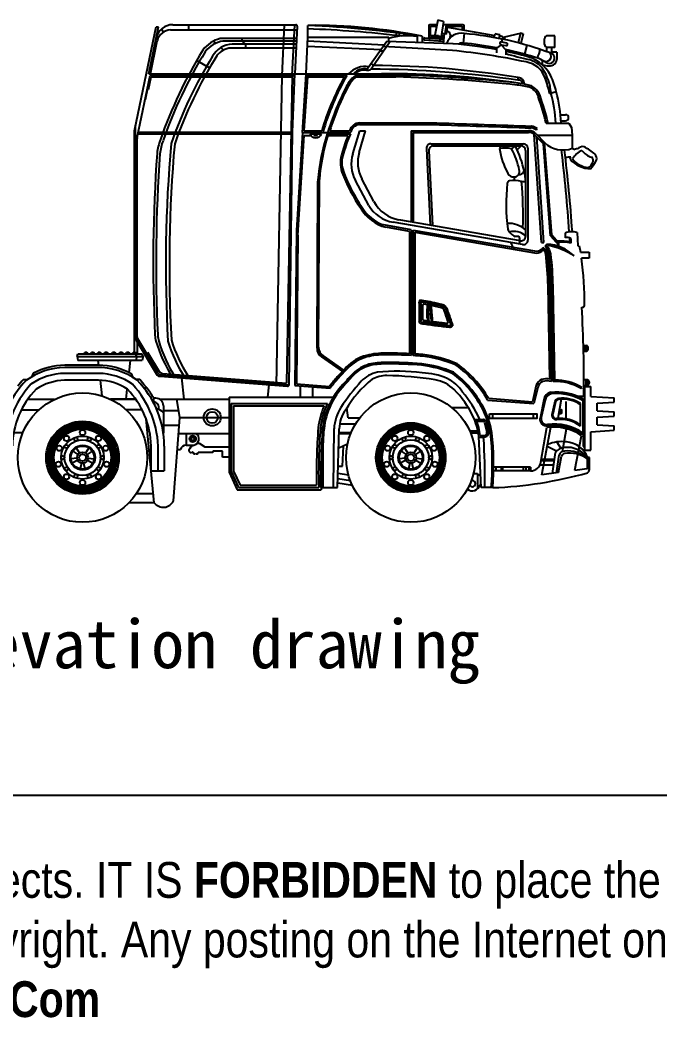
# Model space of a CAD drawing. Header units: millimetres. Extents: x 168688 to 2678837, y 85399 to 2034583.
# Drawn here: x 1223398 to 1951117, y 85399 to 1232060 of the extents above; entities that cross this region are included whole.
import ezdxf

# ---------------------------------------------------------------- set-up
doc = ezdxf.new("R2010")
doc.units = ezdxf.units.MM
doc.layers.add('01 - DWGFREE.com', color=1, linetype='Continuous')
doc.layers.add('01 - DWGFREE.com @ 1', color=1, linetype='Continuous')
doc.styles.add('Ajith', font='swissc.ttf', dxfattribs={"height": 9})
doc.styles.add('ARIAL', font='arial.ttf')

msp = doc.modelspace()

# ---------------------------------------------------------------- linework, layer by layer
for p, q in [((1698598, 1232060), (1695149, 1215012)), ((1705104, 1230645), (1698598, 1232060)), ((1705104, 1230645), (1702400, 1213563)), ((1709945, 1226422), (1704571, 1227275)), ((1353715, 1107901), (1378210, 1224273)), ((1369771, 1171156), (1380951, 1224273)), ((1378210, 1224273), (1380951, 1224273)), ((1384173, 1221945), (1386164, 1218381)), ((1394581, 1220866), (1538412, 1220866)), ((1396910, 1226846), (1537143, 1226846)), ((1414978, 1226846), (1414978, 1220866)), ((1521473, 1169239), (1524173, 1226846)), ((1532829, 1169258), (1536036, 1226846)), ((1538641, 1225268), (1535828, 1171156)), ((1550639, 1212915), (1550639, 1226156)), ((1651366, 1214638), (1651366, 1217719)), ((1654876, 1214242), (1654876, 1217296)), ((1708322, 1216190), (1702951, 1217042)), ((1705933, 1216569), (1704737, 1205564)), ((1706751, 1216439), (1708374, 1226672)), ((1708322, 1216190), (1709945, 1226422)), ((1709590, 1224182), (1763350, 1214469)), ((1712481, 1215629), (1712023, 1211416)), ((1728444, 1216879), (1727300, 1206050)), ((1762779, 1212084), (1763796, 1216326)), ((1774858, 1212968), (1792505, 1217423)), ((1792505, 1217423), (1789855, 1206369)), ((1795584, 1216663), (1792934, 1205609)), ((1371541, 1171156), (1379413, 1208558)), ((1445416, 1205589), (1443990, 1208527)), ((1537900, 1211021), (1450970, 1211021)), ((1537760, 1208320), (1454137, 1208320)), ((1537583, 1204922), (1464407, 1204922)), ((1476143, 1208320), (1476143, 1211021)), ((1476143, 1208320), (1479906, 1204922)), ((1479906, 1204922), (1479906, 1200043)), ((1548699, 1171156), (1550639, 1212915)), ((1550440, 1208626), (1637638, 1203838)), ((1642757, 1212292), (1550610, 1212292)), ((1640363, 1207736), (1617575, 1175132)), ((1644361, 1207601), (1622580, 1176439)), ((1715531, 1205199), (1640363, 1207736)), ((1642757, 1207655), (1642757, 1212292)), ((1675038, 1213272), (1675038, 1206566)), ((1680697, 1213651), (1680697, 1206375)), ((1682747, 1209778), (1682848, 1211042)), ((1682747, 1209778), (1705003, 1208010)), ((1683924, 1211959), (1705248, 1210265)), ((1689028, 1211554), (1688849, 1209293)), ((1695149, 1215012), (1702400, 1213563)), ((1700919, 1210609), (1700740, 1208349)), ((1770443, 1204161), (1765332, 1200330)), ((1768491, 1211149), (1769479, 1215267)), ((1768545, 1211373), (1768491, 1211149)), ((1775808, 1198133), (1770443, 1204161)), ((1770563, 1204034), (1776094, 1203047)), ((1771138, 1207257), (1776669, 1206270)), ((1772266, 1213494), (1771555, 1210527)), ((1771663, 1207164), (1771904, 1210455)), ((1774858, 1212968), (1774142, 1209981)), ((1819930, 1204464), (1819930, 1210808)), ((1831694, 1214308), (1823430, 1214308)), ((1831694, 1200964), (1831694, 1214308)), ((1374529, 1193764), (1376224, 1193407)), ((1451574, 1200790), (1454543, 1197891)), ((1537330, 1200043), (1460803, 1200043)), ((1550147, 1202329), (1633946, 1198555)), ((1632898, 1197055), (1636990, 1197055)), ((1715075, 1197532), (1636500, 1202210)), ((1765332, 1200330), (1765332, 1194800)), ((1775808, 1198133), (1775808, 1192662)), ((1799848, 1203505), (1797106, 1193272)), ((1822426, 1196178), (1822426, 1201112)), ((1831694, 1200964), (1823430, 1200964)), ((1828277, 1195498), (1828277, 1200964)), ((1833984, 1195498), (1828277, 1195498)), ((1833984, 1195498), (1833984, 1187191)), ((1424226, 1186106), (1438830, 1177616)), ((1622658, 1182405), (1625407, 1180483)), ((1817563, 1181083), (1817563, 1186411)), ((1817563, 1181083), (1823044, 1180198)), ((1369771, 1171156), (1548699, 1171156)), ((1533399, 1104552), (1535828, 1171156)), ((1544529, 1104300), (1548699, 1171156)), ((1548699, 1171156), (1643983, 1171156)), ((1356528, 1098555), (1371405, 1169239)), ((1369503, 1153259), (1372489, 1167448)), ((1371405, 1169239), (1535758, 1169239)), ((1372489, 1167448), (1532794, 1167448)), ((1515018, 816500), (1521473, 1169239)), ((1532828, 1169220), (1526262, 819056)), ((1546662, 1106292), (1550477, 1167448)), ((1548631, 1169239), (1595068, 1169239)), ((1550477, 1167448), (1592146, 1167448)), ((1550477, 1167448), (1592146, 1167448)), ((1604836, 1169239), (1665604, 1169239)), ((1605491, 1167448), (1650669, 1167448)), ((1368268, 1154334), (1365514, 1141250)), ((1825754, 1148738), (1833154, 1150881)), ((1838133, 1124479), (1843896, 1124479)), ((1354675, 870315), (1354675, 1112460)), ((1609555, 1115225), (1697537, 1115225)), ((1609604, 1113339), (1693354, 1113339)), ((1821754, 1114771), (1847741, 1114771)), ((1838742, 1117506), (1843896, 1117506)), ((1847741, 1114771), (1850474, 1109776)), ((1353608, 853757), (1353608, 1106871)), ((1357420, 1102796), (1531582, 1102796)), ((1357777, 1104492), (1531614, 1104492)), ((1529329, 816983), (1533399, 1104552)), ((1544529, 1104300), (1537633, 992814)), ((1544529, 1104300), (1599625, 1104300)), ((1546662, 1106292), (1566490, 1106292)), ((1552949, 1102600), (1566319, 1102600)), ((1557483, 1101144), (1561785, 1101144)), ((1572656, 1102699), (1599174, 1102699)), ((1575662, 1106292), (1598180, 1106292)), ((1601806, 1079847), (1609709, 1106292)), ((1609075, 1081619), (1616449, 1106292)), ((1609709, 1106292), (1616449, 1106292)), ((1668238, 1106292), (1801868, 1106292)), ((1668238, 1106292), (1668238, 1002485)), ((1670324, 1104300), (1801868, 1104300)), ((1670324, 1104300), (1670324, 1002126)), ((1816609, 979105), (1808131, 1102098)), ((1809074, 1101237), (1818622, 1091330)), ((1810344, 1107120), (1811519, 1108703)), ((1810509, 1102619), (1820083, 1092684)), ((1811919, 1101156), (1851518, 1101156)), ((1850474, 1109776), (1851518, 1101282)), ((1851518, 1101282), (1851518, 1086328)), ((1356420, 871843), (1356420, 1097525)), ((1539300, 987267), (1546316, 1100695)), ((1546316, 1100695), (1554119, 1100695)), ((1573502, 1100706), (1596358, 1100706)), ((1690594, 1091390), (1795904, 1091390)), ((1819107, 979211), (1811036, 1099201)), ((1826796, 986825), (1818622, 1091330)), ((1828297, 987676), (1820083, 1092684)), ((1685600, 1086140), (1689980, 998742)), ((1688229, 1083640), (1692504, 998307)), ((1693222, 1088890), (1793404, 1088890)), ((1788674, 1084345), (1793404, 1088890)), ((1798404, 1083890), (1798404, 986009)), ((1800904, 1086390), (1800904, 981583)), ((1849154, 1073792), (1849947, 1076072)), ((1796866, 1060061), (1798404, 1048643)), ((1561098, 858768), (1562121, 1049008)), ((1562857, 859816), (1563880, 1050659)), ((1619913, 1021207), (1604811, 1049618)), ((1625832, 1025519), (1612080, 1051390)), ((1793726, 1048313), (1798404, 1048313)), ((1668238, 993609), (1637079, 998974)), ((1795055, 976656), (1647665, 1002031)), ((1792555, 981082), (1654365, 1004874)), ((1537633, 992814), (1535861, 816433)), ((1539300, 987267), (1537601, 818176)), ((1666419, 991752), (1639376, 996408)), ((1666419, 993922), (1666419, 993922)), ((1666419, 991752), (1666419, 852475)), ((1668238, 993609), (1668238, 850538)), ((1670324, 993250), (1670324, 850415)), ((1670324, 993250), (1810971, 969035)), ((1672247, 990749), (1672247, 852131)), ((1672247, 990749), (1810722, 966908)), ((1826796, 986825), (1835999, 976486)), ((1828297, 987676), (1835999, 979023)), ((1843241, 989818), (1843241, 984531)), ((1857039, 990439), (1857770, 975236)), ((1781354, 979015), (1784839, 971364)), ((1790773, 985985), (1786599, 985985)), ((1791838, 981205), (1791169, 977325)), ((1816609, 979105), (1819107, 979211)), ((1820535, 974933), (1822692, 977059)), ((1823015, 974670), (1824046, 975685)), ((1835999, 979023), (1835999, 974539)), ((1849964, 983696), (1849964, 978435)), ((1857770, 975236), (1859494, 975236)), ((1859494, 975236), (1860989, 968165)), ((1860989, 968165), (1870563, 968165)), ((1870563, 968165), (1870563, 961112)), ((1870563, 961112), (1862051, 961112)), ((1825857, 823591), (1823890, 929647)), ((1827904, 820818), (1825885, 929684)), ((1829736, 820953), (1827718, 929734)), ((1831702, 822541), (1829713, 929771)), ((1677555, 913312), (1677475, 910970)), ((1679879, 913004), (1677554, 913312)), ((1681193, 907206), (1681135, 900054)), ((1688464, 890384), (1688017, 907382)), ((1689339, 907125), (1690924, 890053)), ((1690772, 907441), (1690722, 907953)), ((1679005, 900150), (1679005, 900055)), ((1686391, 900067), (1686327, 902445)), ((1686500, 895793), (1686390, 900068)), ((1692127, 896197), (1691757, 900189)), ((1690829, 887936), (1688192, 888291)), ((1690924, 890054), (1690829, 887936)), ((1709970, 882987), (1711808, 882794)), ((1355391, 867737), (1378595, 829185)), ((1356706, 851828), (1356706, 865552)), ((1380412, 830595), (1357137, 869264)), ((1864159, 862006), (1867625, 862006)), ((1865984, 855296), (1865984, 862006)), ((1867625, 855296), (1867625, 862006)), ((1288248, 849155), (1289196, 851905)), ((1288248, 849155), (1289174, 844718)), ((1362256, 851905), (1289196, 851905)), ((1295329, 851905), (1296904, 853757)), ((1299267, 853757), (1296904, 853757)), ((1300842, 851905), (1299267, 853757)), ((1302946, 851905), (1304521, 853757)), ((1306884, 853757), (1304521, 853757)), ((1308459, 851905), (1306884, 853757)), ((1310562, 851905), (1312138, 853757)), ((1314500, 853757), (1312138, 853757)), ((1316075, 851905), (1314500, 853757)), ((1318323, 851905), (1319899, 853757)), ((1322261, 853757), (1319899, 853757)), ((1323836, 851905), (1322261, 853757)), ((1327041, 851905), (1328616, 853757)), ((1330978, 853757), (1328616, 853757)), ((1332554, 851905), (1330978, 853757)), ((1335336, 851905), (1336911, 853757)), ((1339274, 853757), (1336911, 853757)), ((1340849, 851905), (1339274, 853757)), ((1342952, 851905), (1344528, 853757)), ((1346890, 853757), (1344528, 853757)), ((1348465, 851905), (1346890, 853757)), ((1350569, 851905), (1352144, 853757)), ((1354507, 853757), (1352144, 853757)), ((1356082, 851905), (1354507, 853757)), ((1355994, 849155), (1355046, 851905)), ((1355994, 849155), (1355068, 844718)), ((1363204, 849155), (1362256, 851905)), ((1363204, 849155), (1362278, 844718)), ((1368383, 854353), (1381609, 832380)), ((1566143, 848988), (1589986, 832402)), ((1568004, 849965), (1591261, 833787)), ((1864324, 855296), (1867625, 855296)), ((1312362, 839446), (1274106, 839446)), ((1312833, 839439), (1312260, 844718)), ((1347325, 830877), (1348826, 844718)), ((1237144, 826533), (1238552, 830320)), ((1312362, 836797), (1274106, 836797)), ((1312362, 830167), (1274309, 830167)), ((1352078, 825158), (1350607, 829114)), ((1382492, 826779), (1527713, 815515)), ((1384309, 828188), (1529327, 816940)), ((1385506, 829974), (1526262, 819056)), ((1227093, 823033), (1231637, 823033)), ((1312362, 822322), (1273912, 822322)), ((1316628, 804443), (1314698, 822244)), ((1359376, 823033), (1355233, 823078)), ((1365835, 815724), (1365949, 813771)), ((1406994, 824878), (1409480, 800653)), ((1506299, 817176), (1504909, 803134)), ((1535861, 816433), (1576077, 813314)), ((1537601, 818176), (1575179, 815262)), ((1542459, 803134), (1542459, 815921)), ((1556479, 803134), (1556479, 814834)), ((1810584, 816714), (1806220, 797843)), ((1812204, 814215), (1807914, 795662)), ((1864678, 816361), (1868979, 816361)), ((1864691, 823071), (1868979, 823071)), ((1865701, 742868), (1865701, 815286)), ((1865701, 815286), (1872533, 815286)), ((1867338, 816361), (1867338, 823071)), ((1868979, 816361), (1868979, 823071)), ((1872533, 803985), (1872533, 815286)), ((1344047, 800653), (1345311, 812307)), ((1367342, 813811), (1365949, 813771)), ((1461080, 803134), (1461080, 717758)), ((1461080, 803134), (1579730, 803134)), ((1857466, 804003), (1864573, 804003)), ((1861542, 812787), (1862338, 814112)), ((1872533, 803985), (1899155, 802403)), ((1231939, 800653), (1258859, 800653)), ((1231939, 800653), (1262519, 800653)), ((1354994, 800653), (1326192, 800653)), ((1329853, 800653), (1354994, 800653)), ((1375388, 796345), (1375388, 801765)), ((1375388, 796345), (1375388, 801765)), ((1377785, 801765), (1375388, 801765)), ((1381988, 800653), (1461080, 800653)), ((1386285, 793265), (1386285, 761912)), ((1404957, 780104), (1401671, 800653)), ((1463580, 795864), (1463580, 718308)), ((1463580, 795864), (1572962, 795864)), ((1466080, 793364), (1466080, 718857)), ((1466080, 793364), (1569107, 793364)), ((1714238, 791412), (1733070, 791412)), ((1755235, 799800), (1807914, 795662)), ((1756227, 801769), (1806220, 797843)), ((1819143, 800123), (1814851, 778947)), ((1820580, 799470), (1816145, 779969)), ((1831129, 796343), (1828426, 783002)), ((1832035, 795932), (1829241, 783646)), ((1838894, 800734), (1835000, 778816)), ((1844228, 798308), (1844228, 779683)), ((1860903, 769931), (1860903, 795769)), ((1863823, 760130), (1863823, 800800)), ((1879894, 796303), (1899155, 797448)), ((1879894, 787651), (1879894, 796303)), ((1899155, 797448), (1899155, 802403)), ((1224819, 788772), (1244857, 788772)), ((1362115, 788772), (1343854, 788772)), ((1386285, 787830), (1403722, 787830)), ((1397907, 685120), (1404957, 780104)), ((1404957, 780104), (1461080, 780104)), ((1596457, 779723), (1595174, 791026)), ((1761214, 778722), (1761214, 783909)), ((1807402, 778722), (1807402, 783909)), ((1836022, 784572), (1838843, 784572)), ((1836785, 788863), (1838843, 788863)), ((1838843, 784572), (1838843, 788863)), ((1879894, 787651), (1899155, 786506)), ((1879894, 780407), (1899155, 781552)), ((1879894, 771423), (1879894, 780407)), ((1899155, 781552), (1899155, 786506)), ((1375843, 682990), (1366656, 778254)), ((1386285, 771329), (1404306, 771329)), ((1586896, 772707), (1605017, 772707)), ((1596457, 779723), (1609893, 779723)), ((1740185, 777674), (1750358, 777674)), ((1742890, 775610), (1749663, 775610)), ((1751609, 774071), (1754206, 763121)), ((1753277, 775366), (1756015, 763819)), ((1815817, 729108), (1822404, 768451)), ((1816792, 714700), (1827090, 768919)), ((1879894, 771423), (1899155, 770278)), ((1899155, 765324), (1899155, 770278)), ((1216105, 762815), (1226487, 762815)), ((1403593, 761723), (1461080, 761723)), ((1412252, 761723), (1412252, 748476)), ((1579847, 700252), (1580444, 767276)), ((1584601, 700252), (1586332, 767124)), ((1599331, 761310), (1586182, 761310)), ((1599835, 762553), (1586208, 762348)), ((1734908, 764588), (1744136, 764727)), ((1735859, 762390), (1744545, 762390)), ((1747710, 700109), (1745050, 758326)), ((1745080, 757665), (1751150, 757665)), ((1746700, 759428), (1751287, 759428)), ((1840214, 741153), (1844923, 767092)), ((1854385, 719939), (1862143, 759174)), ((1863823, 760130), (1863823, 746790)), ((1872533, 763741), (1899155, 765324)), ((1872533, 742868), (1872533, 763741)), ((1372362, 719089), (1372362, 747518)), ((1387221, 747399), (1387221, 719089)), ((1412252, 748476), (1420915, 748476)), ((1416874, 744935), (1418054, 746750)), ((1419175, 746750), (1418054, 746750)), ((1419175, 748476), (1419175, 746750)), ((1424940, 750633), (1426864, 750633)), ((1426864, 750633), (1433579, 746603)), ((1433579, 746603), (1461080, 746603)), ((1568053, 700252), (1568053, 751195)), ((1595768, 749459), (1585757, 744899)), ((1590031, 724503), (1591090, 747328)), ((1833545, 741483), (1822921, 746972)), ((1838584, 744930), (1833917, 752094)), ((1863823, 746790), (1865701, 746790)), ((1283389, 741589), (1289151, 737739)), ((1287028, 745228), (1290878, 739466)), ((1301684, 745228), (1297833, 739466)), ((1305323, 741589), (1299560, 737739)), ((1380517, 719089), (1380517, 742106)), ((1402241, 743508), (1405738, 743508)), ((1420069, 740335), (1419475, 740335)), ((1442759, 739907), (1425890, 739907)), ((1453555, 741730), (1442759, 741730)), ((1442759, 741730), (1442759, 739907)), ((1453555, 734730), (1453555, 741730)), ((1461080, 734730), (1453555, 734730)), ((1656846, 741589), (1662608, 737739)), ((1660485, 745228), (1664335, 739466)), ((1675141, 745228), (1671291, 739466)), ((1678780, 741589), (1673018, 737739)), ((1828868, 716383), (1832318, 739918)), ((1833567, 717038), (1836485, 736948)), ((1835895, 717362), (1839246, 735818)), ((1865823, 742868), (1872533, 742868)), ((1870937, 734381), (1868866, 734381)), ((1868866, 721956), (1868866, 734381)), ((1870937, 720608), (1870937, 734381)), ((1288126, 733648), (1281229, 732969)), ((1288835, 731311), (1282723, 728044)), ((1293134, 728122), (1291782, 721325)), ((1295577, 728122), (1296929, 721325)), ((1299876, 731311), (1305988, 728044)), ((1300585, 733648), (1307482, 732969)), ((1585229, 724503), (1590031, 724503)), ((1661584, 733648), (1654687, 732969)), ((1662293, 731311), (1656181, 728044)), ((1666592, 728122), (1665240, 721325)), ((1669034, 728122), (1670386, 721325)), ((1673334, 731311), (1679446, 728044)), ((1674043, 733648), (1680940, 732969)), ((1803982, 723565), (1761976, 723565)), ((1764428, 723565), (1764428, 719089)), ((1770475, 723565), (1770475, 719089)), ((1771986, 723565), (1771986, 719089)), ((1795490, 723565), (1795490, 719089)), ((1798834, 723565), (1798834, 719089)), ((1802073, 723565), (1802073, 719089)), ((1803982, 723565), (1803982, 719089)), ((1830207, 725517), (1814610, 725517)), ((1830938, 730505), (1816051, 730505)), ((1831182, 732167), (1816330, 732167)), ((1830174, 725290), (1830174, 725290)), ((1372362, 719089), (1387221, 719089)), ((1461080, 717758), (1470305, 697781)), ((1463580, 718308), (1471904, 700281)), ((1466080, 718857), (1473503, 702781)), ((1585024, 716597), (1596827, 714706)), ((1739228, 716333), (1743813, 716333)), ((1743813, 716333), (1743813, 698849)), ((1743813, 714529), (1747051, 714529)), ((1803982, 719089), (1761976, 719089)), ((1835895, 717362), (1816792, 714700)), ((1852985, 712857), (1852985, 712857)), ((1854385, 719939), (1870937, 722245)), ((1471904, 700281), (1563185, 700281)), ((1473503, 702781), (1560628, 702781)), ((1565687, 700252), (1584601, 700252)), ((1566416, 700252), (1566416, 700252)), ((1601405, 702459), (1584727, 705130)), ((1599120, 707753), (1584854, 710037)), ((1746091, 703401), (1747559, 703401)), ((1760984, 700109), (1747710, 700109)), ((1815008, 705308), (1815008, 705308)), ((1834329, 708737), (1834329, 708737)), ((1373623, 692900), (1355271, 692900)), ((1470305, 697781), (1565753, 697781)), ((1375843, 682990), (1347202, 682990))]:
    msp.add_line(p, q)
for points in [[(1705474, 1212349), (1689538, 1212349, -0.41421356), (1688538, 1213349), (1688538, 1226089, -0.41421356), (1689538, 1227089), (1697593, 1227089)], [(1705744, 1227089), (1726966, 1227089, -0.41421356), (1727966, 1226089), (1727966, 1220862)], [(1699270, 1214188), (1691377, 1214188, -0.41421356), (1690377, 1215188), (1690377, 1224249, -0.41421356), (1691377, 1225249), (1697221, 1225249)], [(1709759, 1225249), (1725126, 1225249, -0.41421356), (1726126, 1224249), (1726126, 1221194)]]:
    msp.add_lwpolyline(points, format="xyb")
for points in [[(1705675, 1214188), (1702499, 1214188)], [(1712910, 1212349), (1712125, 1212349)], [(1715142, 1214188), (1712325, 1214188)], [(1288248, 849155), (1363204, 849155)], [(1362278, 844718), (1289174, 844718)]]:
    msp.add_lwpolyline(points)
msp.add_lwpolyline([(1757519, 783909), (1811097, 783909), (1811097, 778722), (1757519, 778722)], close=True)
for centre, radius in [((1294356, 734261), 73631), ((1667813, 734261), 73631), ((1441948, 779993), 9744), ((1441948, 779993), 6481), ((1294356, 734261), 41483), ((1294356, 734261), 39618), ((1294356, 734261), 38517), ((1294356, 734261), 38017), ((1294356, 734261), 37517), ((1294356, 734261), 37017), ((1294356, 734261), 36517), ((1294356, 734261), 36017), ((1294356, 734261), 35517), ((1294356, 734261), 35017), ((1294356, 734261), 34517), ((1294356, 734261), 34017), ((1667813, 734261), 39618), ((1667813, 734261), 38517), ((1667813, 734261), 38017), ((1667813, 734261), 37517), ((1667813, 734261), 37017), ((1667813, 734261), 36517), ((1667813, 734261), 36017), ((1667813, 734261), 35517), ((1667813, 734261), 35017), ((1667813, 734261), 34517), ((1667813, 734261), 34017), ((1294356, 734261), 33517), ((1294356, 734261), 33017), ((1294356, 734261), 32517), ((1294356, 734261), 24365), ((1276122, 756088), 3076), ((1286706, 755279), 1998), ((1294356, 762702), 3076), ((1302005, 755279), 1998), ((1312590, 756088), 3076), ((1419712, 755554), 3699), ((1419712, 755554), 1863), ((1667813, 734261), 33517), ((1667813, 734261), 33017), ((1667813, 734261), 32517), ((1667813, 734261), 24365), ((1649579, 756088), 3076), ((1660163, 755279), 1998), ((1667813, 762702), 3076), ((1675463, 755279), 1998), ((1686047, 756088), 3076), ((1267981, 744905), 3076), ((1275944, 746939), 1998), ((1294356, 734261), 20368), ((1294356, 734261), 14201), ((1294356, 734261), 13190), ((1312767, 746939), 1998), ((1320730, 744905), 3076), ((1641439, 744905), 3076), ((1649402, 746939), 1998), ((1667813, 734261), 20368), ((1667813, 734261), 14201), ((1667813, 734261), 13190), ((1686224, 746939), 1998), ((1694187, 744905), 3076), ((1271989, 734261), 1998), ((1294356, 734261), 6260), ((1294356, 734261), 3906), ((1316722, 734261), 1998), ((1645447, 734261), 1998), ((1667813, 734261), 6260), ((1667813, 734261), 3906), ((1690180, 734261), 1998), ((1266915, 726785), 3076), ((1275944, 721583), 1998), ((1312767, 721583), 1998), ((1321796, 726785), 3076), ((1640373, 726785), 3076), ((1649402, 721583), 1998), ((1686224, 721583), 1998), ((1695254, 726785), 3076), ((1276122, 712435), 3076), ((1286706, 713244), 1998), ((1302005, 713244), 1998), ((1312590, 712435), 3076), ((1649579, 712435), 3076), ((1660163, 713244), 1998), ((1675463, 713244), 1998), ((1686047, 712435), 3076), ((1294356, 705821), 3076), ((1667813, 705821), 3076)]:
    msp.add_circle(centre, radius)
for centre, radius, start, end in [((1396910, 1207846), 19000, 90, 168.113904), ((1394581, 1205366), 15500, 90, 168.113904), ((1537143, 1225346), 1500, 357.02454, 90), ((1557019, 609925), 616265, 78.422749, 90.593193), ((1489058, -96913), 1324502, 81.680811, 87.335131), ((1496997, -168877), 1392100, 83.410635, 87.791646), ((1724928, 1200037), 17205, 78.206696, 161.72058), ((1709195, 1215986), 3306, 353.792982, 96.683619), ((1695412, 843212), 375124, 69.600737, 84.948184), ((1683386, 768904), 454590, 79.083045, 79.811643), ((1683386, 768904), 461602, 75.932583, 76.326235), ((1458924, 1177744), 34214, 103.443101, 143.563801), ((1458924, 1177744), 30948, 98.897325, 143.563801), ((1466118, 1177614), 27361, 93.58551, 150.633696), ((1663074, 1145414), 68904, 80.00086, 107.148778), ((1683845, 1210962), 1000, 85.457295, 175.457295), ((1676487, 724879), 481900, 79.375995, 85.317774), ((1726052, 1199803), 6371, 78.206696, 130.672629), ((1683386, 768904), 439340, 79.221348, 84.256394), ((1683386, 768904), 453386, 78.694755, 79.08986), ((1770851, 1205646), 1637, 79.881058, 259.881058), ((1683386, 768904), 452539, 78.363889, 78.698834), ((1776381, 1204659), 1637, 259.881058, 79.881058), ((1823430, 1210808), 3500, 90, 180), ((1823430, 1204464), 3500, 180, 270), ((1868438, 927846), 513831, 148.301879, 160.888991), ((1868438, 927846), 510576, 148.301879, 160.888991), ((1464537, 1179002), 21370, 100.062675, 152.22774), ((1642018, 453195), 747914, 77.894423, 84.394382), ((1683386, 768904), 439340, 72.7899, 77.897365), ((1676487, 724879), 481900, 75.617633, 78.106006), ((2060884, 2222379), 1067125, 254.505572, 255.960856), ((1800839, 1198130), 13737, 319.530634, 3.269737), ((1821474, 1191080), 5992, 236.294567, 38.523407), ((1825408, 1188867), 5992, 235.150017, 82.764419), ((1695412, 843212), 375124, 69.600737, 69.60129), ((1868438, 927846), 500884, 148.301879, 160.888991), ((1868438, 927846), 496939, 147.949373, 160.775073), ((1788185, 1148664), 43750, 27.504596, 79.460382), ((1794986, 1157705), 27052, 18.112247, 81.753856), ((1795656, 1160049), 27817, 36.16817, 76.783066), ((1743827, 1048765), 156152, 59.965798, 63.551533), ((1825304, 1188717), 8814, 255.141609, 350.028876), ((1615688, 1153950), 25344, 79.743774, 137.243293), ((1615328, 1158949), 17730, 79.823026, 136.489515), ((1615328, 1158949), 16339, 79.823026, 131.659096), ((1618882, 1180368), 5396, 255.987175, 313.274144), ((1612572, -63584), 1240020, 81.786509, 89.539672), ((1620816, 132507), 1047986, 80.704346, 89.749003), ((1639138, 105472), 1065694, 81.732157, 90.26051), ((1766993, 1144031), 60541, 4.887547, 32.393738), ((1534327, 1169175), 1500, 176.813355, 178.28217), ((1867726, 1015877), 314513, 151.188965, 163.293135), ((1867726, 1015877), 312830, 150.643601, 163.581359), ((1631616, 1136536), 42269, 129.313139, 155.674975), ((1631616, 1136536), 40473, 130.202756, 155.674975), ((1605981, -540055), 1708088, 83.851876, 88.50082), ((1605981, -540055), 1710334, 83.743061, 88.002233), ((1783495, 1093316), 65118, 71.393187, 85.224742), ((1792430, 1164912), 2959, 142.064256, 203.830167), ((1790675, 1159618), 4207, 1.256283, 103.070114), ((1789780, 1159756), 6982, 356.769254, 87.405434), ((1783495, 1093316), 67364, 71.410109, 82.415966), ((1640101, 1104135), 190936, 13.509393, 18.942021), ((1760535, 1136047), 74119, 11.545222, 26.284708), ((1892562, 1005525), 334226, 153.635711, 162.810529), ((1870166, 1014127), 308589, 152.994095, 162.622555), ((1796984, 1140151), 16569, 17.783463, 63.905161), ((1796984, 1140151), 18795, 17.783463, 64.857392), ((1668555, 1106166), 164493, 2.99849, 15.19812), ((1668555, 1106166), 170564, 2.891665, 15.19812), ((1436682, 1017562), 397152, 14.167967, 18.748331), ((1436682, 1017562), 399378, 14.087363, 18.748331), ((1843896, 1120992), 3487, 270, 90), ((1610458, 1102367), 12890, 94.017617, 162.274375), ((1610458, 1102367), 11004, 94.450394, 169.886933), ((3135960, 41216686), 40129286, 267.9398328, 268.0992189), ((3155987, 41480958), 40392071, 267.9307532, 268.0832502), ((1358608, 1106871), 5000, 168.113904, 180), ((1559634, 1105394), 7246, 202.68196, 337.31804), ((1559634, 1105394), 4764, 243.162749, 296.837251), ((1807259, 1028676), 246005, 162.488315, 175.074086), ((1716050, 1049168), 128552, 155.391741, 165.823965), ((1801868, 1094292), 12000, 43.942437, 90), ((1801868, 1094292), 10008, 43.942437, 90), ((1804837, 1106982), 2500, 76.676012, 88.099219), ((1804895, 1108988), 2500, 78.470424, 88.08325), ((1802306, 1096294), 15455, 53.40446, 78.470424), ((1802306, 1096294), 13484, 53.40446, 76.676012), ((1361420, 1097525), 5000, 168.113904, 180), ((1437535, 1074682), 58649, 158.607965, 174.370826), ((1437535, 1074682), 55397, 158.607965, 174.370826), ((2930552, 954544), 1541518, 174.890338, 183.268933), ((2930552, 954544), 1537451, 174.890187, 183.232716), ((1784266, 1034239), 220996, 162.496467, 175.738839), ((1719612, 1047743), 134151, 156.746414, 165.505545), ((1690594, 1086390), 5000, 90, 182.868542), ((1795904, 1086390), 5000, 0, 90), ((1840756, 1114013), 29703, 225.89507, 291.242247), ((3113247, 956795), 1738481, 175.921707, 182.737175), ((3113247, 956795), 1735230, 175.921707, 182.737175), ((1624460, 1069768), 36601, 161.602657, 196.919981), ((1618599, 1069844), 29255, 158.321238, 200.201399), ((1640131, 1068393), 40000, 163.359938, 207.99325), ((1647400, 1070164), 40000, 163.359938, 207.99325), ((1693222, 1083890), 5000, 90, 182.868542), ((1774474, 1084279), 6047, 130.309648, 164.261011), ((1775168, 1044824), 41608, 80.171809, 99.005685), ((1849504, 1097672), 81699, 188.271084, 209.414434), ((1779377, 1094790), 9423, 287.879011, 321.238365), ((1709711, 1045209), 83151, 11.390523, 29.236375), ((1684662, 1036741), 114602, 11.74092, 27.053274), ((1793404, 1083890), 5000, 0, 90), ((47855, 865816), 1804620, 3.979099, 6.955456), ((47855, 865816), 1808100, 3.97755, 6.942717), ((1835555, 1069346), 23306, 40.822975, 46.772177), ((1873099, 1061700), 24637, 115.681936, 149.414938), ((1857164, 1077029), 8534, 89.255732, 117.740766), ((1863475, 1079345), 8781, 80.420188, 134.922232), ((1880320, 1097477), 22463, 217.1731, 252.793035), ((1835886, 1032779), 62399, 48.376184, 62.253907), ((1872372, 1074384), 7072, 346.279732, 45.447306), ((1848004, 1068896), 7434, 74.852244, 124.353275), ((1872763, 1094066), 31120, 220.654764, 269.314348), ((1871032, 1088000), 23577, 215.716732, 267.615089), ((1862959, 1075276), 12948, 303.2108, 339.839824), ((1829612, 1100274), 56773, 318.894484, 330.949226), ((1870367, 1072303), 4975, 342.573711, 48.314091), ((1762669, 1123497), 184802, 200.39, 214.830412), ((1762669, 1123497), 182992, 200.39, 214.830412), ((1784279, 1060196), 6506, 204.015642, 278.905557), ((1785548, 1059744), 5982, 267.491441, 18.389622), ((1789933, 1064210), 8080, 272.756161, 329.100798), ((1569621, 1049008), 7500, 173.941564, 180), ((2003528, 1022632), 227292, 173.991854, 187.144831), ((1780664, 1045932), 3217, 102.623163, 171.229961), ((1785596, 1026031), 23719, 69.954531, 103.741944), ((1781472, 1051453), 4462, 337.554112, 31.25245), ((1437268, 1011949), 358308, 357.432478, 5.824935), ((1654529, 1041636), 40196, 210.548043, 260.166751), ((1661152, 1044294), 40000, 207.99325, 260.23139), ((1651242, 1041548), 46674, 210.19515, 255.27146), ((1651242, 1041548), 44869, 210.19515, 251.60022), ((1779104, 972054), 28777, 47.882338, 93.614823), ((1792821, 1000973), 16228, 204.041425, 247.453715), ((1784949, 971582), 20145, 48.095071, 104.381207), ((1851099, 968841), 22400, 74.62187, 110.536788), ((1784652, 982113), 7243, 352.802232, 32.318956), ((1793404, 986009), 5000, 260.23139, 0), ((1795904, 981583), 5000, 260.23139, 0), ((1804360, 960837), 21455, 14.1506, 41.070968), ((1820543, 929308), 47799, 46.132796, 87.423732), ((1807205, 961666), 20470, 13.01855, 39.437168), ((1807354, 891417), 85905, 57.375768, 78.796127), ((1837094, 902148), 78605, 80.576518, 91.892784), ((1837094, 902148), 77366, 80.424184, 91.124457), ((1845253, 973245), 11464, 65.736626, 100.112805), ((47855, 865816), 1804620, 3.583189, 3.761781), ((1809195, 979977), 13158, 276.664273, 314.941655), ((1810241, 978876), 9868, 274.239126, 325.389846), ((1811601, 963254), 12087, 14.140876, 55.978282), ((1811601, 963254), 10117, 15.816773, 47.087417), ((1408567, 918737), 415467, 1.504772, 6.533621), ((1408567, 918737), 417462, 1.504772, 6.529224), ((1412395, 918808), 415467, 1.506891, 6.533621), ((1412395, 918808), 417462, 1.504772, 6.529224), ((1502954, 912198), 362413, 359.215379, 7.756777), ((1986448, 899603), 309180, 178.099242, 179.949963), ((1870563, 903684), 191533, 178.193358, 179.485948), ((-2621100, 1061672), 4302909, 357.976284, 357.990474), ((1679871, 910757), 709, 87.551153, 177.496078), ((1668283, 822006), 91735, 82.008229, 82.737641), ((1670475, 830754), 81260, 82.543853, 83.338532), ((1668461, 819210), 92969, 80.10763, 82.236063), ((1662942, 782999), 131105, 79.886356, 82.066899), ((1682807, 907260), 1648, 97.419536, 161.323791), ((1682857, 906907), 2004, 79.302543, 97.540217), ((1617994, 544708), 369965, 79.332315, 79.843907), ((1650208, 710380), 203318, 79.136448, 80.309271), ((1645049, 683486), 232214, 78.61986, 79.851803), ((1766369, 903539), 80065, 177.509592, 178.62303), ((1716628, 905496), 30287, 174.725143, 177.119749), ((1687893, 908112), 1423, 83.217939, 173.273073), ((1659735, 910803), 28488, 353.10346, 354.376148), ((1687933, 908333), 1199, 79.052509, 83.885984), ((1552188, 195694), 726651, 79.10216, 79.215137), ((1637320, 644527), 270420, 78.661772, 79.084469), ((1604752, 915874), 85038, 354.094686, 354.575916), ((1658577, 911446), 31043, 353.32147, 354.495503), ((1689194, 907536), 1746, 67.257305, 77.600174), ((1689052, 907507), 1832, 52.874323, 63.497218), ((1689382, 907889), 1328, 29.149334, 54.268459), ((1631587, 614734), 300759, 77.946718, 78.706791), ((1657227, 900603), 34234, 9.088456, 11.521233), ((1633596, 622845), 290282, 77.92254, 78.640477), ((1645950, 681521), 233966, 77.458604, 78.930958), ((1638663, 897206), 53103, 7.629072, 9.544195), ((1651647, 709544), 201726, 76.780477, 77.783575), ((1641676, 664967), 249528, 76.901576, 77.803476), ((1663591, 763304), 150305, 76.107428, 77.253272), ((1670873, 793072), 116015, 74.90842, 76.590738), ((1678497, 821643), 88584, 74.854191, 77.132502), ((1664950, 767504), 145901, 75.050105, 76.229744), ((1702385, 901130), 7042, 39.35863, 59.234221), ((1863284, 907435), 2060, 242.33762, 354.42669), ((2018428, 900002), 341160, 180.021652, 181.699243), ((2205003, 899522), 525998, 179.359408, 179.931564), ((2194215, 899930), 515210, 179.98604, 180.564612), ((1898098, 896452), 219074, 180.418396, 181.580467), ((2206499, 899722), 525365, 179.963919, 180.180402), ((1940532, 898394), 259396, 180.07198, 180.508228), ((1940088, 898075), 258949, 180.438627, 180.873438), ((1770815, 903743), 84505, 178.833244, 180.04019), ((1754715, 904031), 68407, 180.29188, 181.328499), ((1752467, 897739), 65995, 181.689811, 182.300735), ((1775102, 899220), 88674, 182.669604, 183.953234), ((1584980, 889976), 107270, 6.582554, 7.649693), ((1545551, 886148), 146879, 5.486068, 6.302749), ((1577456, 885728), 115148, 4.184449, 5.216685), ((1671405, 791429), 117467, 74.980522, 75.366511), ((1695621, 881007), 24674, 73.689479, 75.38809), ((1700716, 898213), 6730, 68.291755, 74.183544), ((1701528, 900018), 4753, 61.12249, 69.327225), ((1701863, 900665), 4025, 51.285739, 60.861102), ((1701939, 900774), 3892, 41.69067, 51.149864), ((1702355, 901151), 3331, 31.08825, 41.620902), ((1700797, 900227), 5143, 24.384298, 30.928236), ((1688286, 894457), 18920, 22.913004, 24.658759), ((1683600, 891656), 24339, 23.333139, 24.692587), ((1696889, 897241), 9925, 20.78443, 24.111072), ((1531532, 833620), 187099, 17.369794, 21.031033), ((1618807, 866303), 96041, 20.628467, 21.528366), ((1533922, 835048), 186496, 19.88583, 20.427456), ((1496832, 821794), 225883, 18.830537, 19.847362), ((1692213, 895123), 18814, 21.13718, 22.845091), ((1602771, 859690), 115018, 19.641008, 21.53374), ((1518383, 828792), 203228, 18.337364, 18.924225), ((1513275, 827412), 210157, 18.692096, 19.727854), ((1461201, 809275), 265297, 17.976522, 18.79812), ((405097, 822585), 1459593, 359.270558, 3.260932), ((1782553, 892699), 105173, 181.532936, 182.016661), ((1801282, 894006), 122227, 181.68599, 182.142118), ((1785970, 1583470), 704637, 261.288558, 262.548018), ((1856973, 2140661), 1264385, 261.942525, 262.644571), ((1850665, 895973), 169505, 180.623581, 181.283655), ((1683051, 892205), 1849, 180.959957, 200.777088), ((1682761, 892080), 1533, 200.235515, 222.600781), ((1682851, 892141), 1641, 222.03909, 242.554799), ((1682967, 892447), 1966, 243.675336, 262.052116), ((4146328, 18768107), 18046561, 262.153743, 262.1673948), ((1746650, 897173), 60148, 183.876473, 185.556378), ((1721279, 894699), 34657, 185.54789, 187.941159), ((1689717, 890278), 2786, 187.572718, 218.543828), ((1803209, 876781), 115530, 173.55834, 173.863942), ((1040248, 945256), 650533, 355.10472, 355.161557), ((1691018, 889333), 1409, 262.277289, 281.898678), ((1691163, 889200), 1225, 296.995589, 315.539405), ((1621890, 888950), 70599, 2.647155, 4.208212), ((1630017, 889141), 62471, 1.274479, 2.816334), ((1665061, 889951), 27417, 358.251774, 1.210548), ((1787781, 1673600), 790254, 263.072505, 263.462644), ((1773554, 1493863), 614177, 262.612321, 263.334909), ((1828925, 1928820), 1050697, 262.682543, 263.120515), ((1792682, 1637842), 755340, 262.784464, 263.186658), ((1773493, 1493756), 614063, 263.339425, 264.062273), ((1751602, 1282697), 399964, 263.03063, 263.963484), ((1789116, 1612953), 730204, 263.232875, 263.642066), ((1708526, 889556), 2331, 263.334215, 278.930146), ((1708745, 888722), 1460, 298.881603, 342.018958), ((1732625, 1106268), 222519, 264.045401, 264.864834), ((1707944, 888781), 2265, 1.573707, 17.793093), ((1708478, 888775), 1732, 343.055574, 2.233958), ((1548546, 838623), 171503, 17.716247, 18.390019), ((1581390, 849217), 136993, 16.887285, 17.675712), ((1633416, 864671), 82722, 15.931635, 17.112876), ((1712772, 885352), 710, 284.155448, 14.015055), ((1648192, 868906), 67351, 14.284251, 15.917034), ((1597626, 854010), 121726, 15.978611, 17.76662), ((1713277, 884843), 1857, 320.388344, 331.572954), ((1713132, 884936), 2029, 331.18583, 341.599967), ((1361420, 871843), 5000, 180, 211.043577), ((1415490, 876155), 38813, 183.516563, 193.907094), ((1418705, 876155), 38813, 183.516563, 193.907094), ((1712204, 889767), 6984, 266.747486, 273.252514), ((1712353, 887366), 4579, 273.092503, 282.961971), ((1359675, 870315), 5000, 180, 211.043577), ((1531270, 912831), 160203, 196.688174, 212.962895), ((1534486, 912831), 160203, 196.688174, 212.962895), ((1544998, 912646), 160203, 196.688174, 212.962895), ((1544998, 912646), 156021, 196.687701, 212.962895), ((1865866, 858651), 3788, 297.669276, 62.330724), ((1573101, 858768), 12003, 180.003493, 234.567392), ((1574857, 859816), 12000, 180, 235.176323), ((1630832, 801155), 51226, 105.223189, 135.273625), ((1630832, 801155), 49378, 105.223189, 134.788855), ((1637732, 768158), 84900, 89.113047, 103.676863), ((1637732, 768158), 83058, 89.113047, 103.676863), ((1643563, 414641), 438430, 87.011724, 90.626698), ((1643563, 414641), 436595, 86.760124, 90.626698), ((1643563, 414641), 436595, 85.086241, 86.485827), ((1643563, 414641), 438430, 85.086241, 86.248763), ((1666116, 715800), 134658, 66.681878, 83.573343), ((1666116, 715800), 136486, 66.543142, 83.573343), ((1275501, 760087), 79372, 91.04185, 117.724454), ((1311453, 760128), 79323, 60.42235, 89.368986), ((2071285, 390610), 653322, 136.876465, 138.39649), ((1630832, 801155), 40695, 105.223189, 134.788855), ((1630832, 801155), 39029, 105.223189, 134.788855), ((1637732, 768158), 74373, 89.113047, 103.676863), ((1637732, 768158), 72707, 89.113047, 103.676863), ((1643563, 414641), 427907, 85.086241, 90.626698), ((1643563, 414641), 426242, 85.086241, 90.626698), ((1666116, 715800), 124302, 66.498165, 83.573343), ((1666116, 715800), 125966, 66.498165, 83.573343), ((1642297, 733809), 130804, 30.298045, 53.871576), ((1642297, 733809), 132659, 30.81637, 53.907431), ((1275501, 760087), 76722, 91.04185, 125.839874), ((1275493, 760104), 70074, 90.968132, 124.637996), ((1238599, 830303), 50, 117.724454, 159.601261), ((1311453, 760128), 76677, 54.154912, 90.837078), ((1311453, 760128), 70046, 55.358695, 89.162922), ((1382879, 831764), 5000, 211.043577, 265.564821), ((1384695, 833173), 5000, 211.043577, 265.564821), ((1385892, 834959), 5000, 211.043577, 265.564821), ((2071285, 390610), 651461, 136.8441, 138.39649), ((2071285, 390610), 642784, 136.872046, 138.39649), ((2071285, 390610), 641117, 136.872046, 138.39649), ((1636488, 798136), 33978, 101.34022, 137.489852), ((1640887, 790908), 36741, 90.650514, 117.918118), ((1652062, 616583), 216017, 82.362844, 95.913495), ((1633280, 430878), 396833, 80.982176, 88.961869), ((1677903, 750218), 80516, 67.074977, 87.959038), ((1642297, 733809), 120823, 28.796477, 52.785343), ((1642297, 733809), 122439, 28.796477, 52.785343), ((1304735, 747914), 105023, 134.922675, 180.280924), ((1317668, 742578), 111252, 137.491312, 180.24288), ((1304735, 747914), 108034, 135.946507, 141.121219), ((1235692, 817716), 50, 124.641305, 135.969585), ((1275556, 759966), 62378, 91.51066, 123.058872), ((1311453, 760128), 62200, 56.918076, 89.162922), ((1351242, 817716), 50, 44.030415, 55.358695), ((1269266, 742578), 111252, 359.75712, 42.508688), ((1356325, 822242), 50, 44.90508, 54.154912), ((1282198, 747914), 105023, 359.719076, 45.077325), ((1281733, 747914), 108034, 38.878781, 44.053493), ((1527829, 817011), 1500, 265.564821, 358.948668), ((1654244, 757463), 87397, 136.700817, 173.308491), ((1654244, 757463), 85729, 136.700817, 173.308491), ((1654244, 757463), 97939, 136.700817, 143.832393), ((1654244, 757463), 96070, 136.700817, 144.454222), ((1804030, 647416), 259335, 137.955548, 146.264784), ((1705829, 722233), 130295, 129.082834, 149.359999), ((1688530, 782949), 40459, 45.077749, 80.107548), ((1688160, 783153), 46311, 33.582936, 62.887352), ((1822339, 811449), 12881, 116.227164, 155.8716), ((1822339, 811449), 10506, 116.099278, 164.730931), ((1822682, 800873), 22939, 82.045651, 105.255037), ((1822682, 800873), 20617, 75.329776, 103.934787), ((1831938, 763505), 57490, 59.006066, 92.194992), ((1831938, 763505), 59036, 59.006066, 90.22876), ((1867220, 819716), 3788, 297.669276, 62.330724), ((1310232, 745657), 95679, 135.902092, 178.885579), ((1241557, 812204), 50, 123.081924, 135.902092), ((1345377, 812204), 50, 44.097908, 56.918076), ((1276702, 745657), 95679, 1.114421, 44.097908), ((1281733, 747914), 108034, 29.898473, 37.586923), ((1642375, 736062), 106250, 25.240779, 45.308948), ((1628750, 725606), 128524, 23.898538, 40.320604), ((1828612, 799169), 9518, 99.301724, 174.246301), ((1829065, 798397), 8553, 101.083101, 172.78823), ((1833768, 749070), 59827, 59.843446, 96.808938), ((1833768, 749070), 58068, 58.829598, 96.274928), ((1374965, 791314), 6191, 341.551752, 86.079781), ((1377785, 793265), 8500, 0, 90), ((1654244, 757463), 92397, 157.135897, 173.308491), ((1654244, 757463), 89897, 154.712423, 173.308491), ((1634412, 762984), 54132, 148.285892, 175.557929), ((1670766, 748620), 88744, 8.81544, 29.262155), ((1670766, 748620), 90360, 8.81544, 29.262155), ((1837095, 795742), 5996, 99.301724, 174.246301), ((1837380, 795256), 5388, 101.083101, 172.78823), ((1840343, 764180), 37691, 56.94141, 96.808938), ((1840343, 764180), 36583, 55.804127, 96.274928), ((1377237, 778777), 11174, 35.925905, 83.65233), ((1624284, 766109), 37965, 143.602915, 178.468218), ((1680404, 752357), 64921, 5.275905, 26.544878), ((1822505, 778565), 6513, 167.552022, 276.349506), ((1833026, 782180), 4673, 164.516399, 279.840575), ((1833248, 782762), 4103, 167.552022, 276.349506), ((1836310, 786718), 3320, 319.73594, 40.26406), ((1680404, 752357), 66672, 6.088788, 22.316604), ((1749663, 773610), 2000, 13.340245, 90), ((1750358, 774674), 3000, 13.340245, 90), ((1822154, 777641), 7418, 164.516399, 279.840575), ((1830339, 712689), 56324, 55.62041, 98.098566), ((1830339, 712689), 58068, 54.785465, 97.687929), ((1830339, 712689), 59827, 55.966167, 96.82825), ((1838183, 741260), 36583, 51.605078, 97.687929), ((1838183, 741260), 37691, 52.928279, 96.82825), ((1419712, 755554), 7179, 279.647667, 59.238916), ((2230056, 716663), 669572, 175.600128, 181.187952), ((2230056, 716663), 667072, 175.600128, 181.407189), ((2230056, 716663), 664572, 175.600128, 181.628096), ((1687819, 751654), 119766, 172.419663, 180.219177), ((1101338, 714619), 650733, 358.722353, 3.792928), ((1751150, 762665), 5000, 270, 13.340245), ((1751287, 762428), 3000, 270, 13.340245), ((1438030, 726500), 322417, 355.304929, 6.373013), ((1438030, 726500), 324031, 355.328374, 6.373013), ((1412575, 741297), 7186, 92.575454, 162.081059), ((1839568, 712339), 40154, 82.307431, 113.871806), ((1843389, 732499), 13327, 93.775716, 146.175565), ((1845532, 716645), 29309, 37.238474, 95.915203), ((1843149, 724719), 27471, 20.589968, 86.256198), ((1418024, 742550), 2648, 115.743206, 303.228332), ((1421737, 740306), 1668, 179.012348, 319.388588), ((1424270, 740306), 1668, 220.611412, 346.152812), ((1843165, 734780), 7023, 92.982007, 162.012252), ((1843165, 734780), 4054, 92.982007, 165.158662), ((1848497, 703809), 35478, 54.961471, 99.553942), ((1845717, 707818), 34101, 47.248237, 94.908376), ((1803982, 731089), 12000, 270, 350.496124), ((1743630, 1163731), 463946, 272.143707, 285.660842), ((1866670, 720665), 4267, 301.007751, 359.225861), ((1737775, 704717), 8419, 228.072704, 351.007996), ((1737775, 704717), 3532, 205.152362, 109.05947), ((1386239, 690648), 12911, 216.376746, 334.651802)]:
    msp.add_arc(centre, radius, start, end)
for points in [[(1677475, 910969), (1677463, 910596), (1677450, 910229), (1677438, 909856)], [(1677438, 909858), (1677450, 910228), (1677463, 910598), (1677475, 910968)], [(1677439, 909858), (1677451, 910228), (1677461, 910598), (1677474, 910968)], [(1679112, 909717), (1679137, 910067), (1679137, 910442), (1679162, 910792)], [(1679162, 910792), (1679187, 911167), (1679512, 911490), (1679915, 911467)], [(1679902, 911465), (1679914, 911465), (1679942, 911463), (1679954, 911463)], [(1681312, 907842), (1681237, 907642), (1681187, 907417), (1681187, 907217)], [(1681311, 907841), (1681236, 907644), (1681189, 907416), (1681189, 907216)], [(1681302, 907834), (1681229, 907634), (1681199, 907421), (1681194, 907209)], [(1681589, 908366), (1681464, 908191), (1681364, 908016), (1681311, 907841)], [(1681587, 908365), (1681465, 908192), (1681365, 908017), (1681312, 907842)], [(1682587, 908892), (1682387, 908867), (1682212, 908817), (1682037, 908717)], [(1682586, 908894), (1682386, 908866), (1682214, 908816), (1682039, 908716)], [(1683239, 908866), (1683011, 908919), (1682814, 908919), (1682586, 908894)], [(1683240, 908867), (1683012, 908917), (1682815, 908917), (1682587, 908892)], [(1686387, 907018), (1686365, 906490), (1686337, 905993), (1686337, 905468)], [(1688062, 909517), (1687287, 909615), (1686587, 909067), (1686487, 908267)], [(1688063, 909518), (1687286, 909616), (1686588, 909066), (1686488, 908268)], [(1688138, 908608), (1688118, 908403), (1688106, 908208), (1688086, 908011)], [(1688139, 908617), (1688112, 908392), (1688112, 908217), (1688087, 908017)], [(1688088, 908016), (1688111, 908216), (1688111, 908393), (1688138, 908618)], [(1688173, 909093), (1688176, 908948), (1688156, 908776), (1688138, 908608)], [(1688138, 908618), (1688163, 908766), (1688163, 908943), (1688163, 909091)], [(1688164, 909092), (1688164, 908942), (1688164, 908767), (1688139, 908617)], [(1688181, 909406), (1688161, 909266), (1688171, 909186), (1688173, 909093)], [(1688163, 909091), (1688163, 909191), (1688163, 909266), (1688188, 909418)], [(1688187, 909419), (1688164, 909267), (1688164, 909192), (1688164, 909092)], [(1688537, 910042), (1689187, 909917), (1689837, 909792), (1690487, 909667)], [(1689337, 907117), (1689362, 907367), (1689389, 907592), (1689414, 907842)], [(1689477, 908468), (1689490, 908631), (1689495, 908803), (1689525, 908923)], [(1689538, 908918), (1689488, 908793), (1689488, 908618), (1689488, 908466)], [(1689489, 908467), (1689489, 908617), (1689489, 908794), (1689537, 908917)], [(1689525, 908923), (1689540, 908986), (1689562, 909036), (1689557, 909168)], [(1689537, 908917), (1689537, 908992), (1689562, 909042), (1689562, 909167)], [(1689563, 909166), (1689563, 909041), (1689538, 908991), (1689538, 908918)], [(1689557, 909168), (1689555, 909206), (1689550, 909253), (1689570, 909241)], [(1689862, 909142), (1689762, 909192), (1689662, 909217), (1689562, 909242)], [(1689863, 909143), (1689763, 909191), (1689663, 909218), (1689563, 909243)], [(1690137, 908990), (1690062, 909042), (1689962, 909092), (1689862, 909142)], [(1690138, 908991), (1690063, 909041), (1689963, 909091), (1689863, 909143)], [(1690362, 908792), (1690287, 908867), (1690215, 908942), (1690137, 908990)], [(1690363, 908793), (1690288, 908866), (1690213, 908941), (1690138, 908991)], [(1690540, 908542), (1690487, 908617), (1690437, 908717), (1690362, 908792)], [(1690538, 908541), (1690488, 908618), (1690438, 908718), (1690363, 908793)], [(1690663, 908241), (1690638, 908341), (1690588, 908441), (1690538, 908541)], [(1690662, 908242), (1690640, 908342), (1690587, 908442), (1690540, 908542)], [(1690712, 907967), (1690712, 908067), (1690687, 908142), (1690662, 908242)], [(1690713, 907968), (1690713, 908068), (1690688, 908141), (1690663, 908241)], [(1701642, 907150), (1702455, 906930), (1703265, 906715), (1704060, 906412)], [(1702589, 908466), (1703756, 908143), (1704946, 907803), (1705989, 907181)], [(1702589, 908466), (1703757, 908143), (1704944, 907803), (1705987, 907181)], [(1705988, 907181), (1704945, 907804), (1703758, 908144), (1702590, 908466)], [(1704060, 906412), (1704662, 906180), (1705255, 905897), (1705750, 905495)], [(1704065, 906417), (1704662, 906192), (1705262, 905892), (1705740, 905492)], [(1686336, 902444), (1686311, 902769), (1686311, 903366), (1686311, 903694)], [(1686312, 903693), (1686312, 903365), (1686312, 902768), (1686337, 902443)], [(1686512, 895093), (1686565, 894418), (1686587, 893765), (1686637, 893118)], [(1686638, 893118), (1686588, 893765), (1686563, 894418), (1686513, 895093)], [(1701837, 904892), (1701587, 904944), (1701337, 905017), (1701087, 905092)], [(1701837, 904892), (1701587, 904942), (1701337, 905017), (1701087, 905092)], [(1702562, 904692), (1702312, 904767), (1702090, 904817), (1701837, 904892)], [(1702562, 904692), (1702312, 904767), (1702090, 904817), (1701837, 904892)], [(1703212, 904467), (1702987, 904542), (1702762, 904615), (1702562, 904692)], [(1703812, 904192), (1703612, 904292), (1703412, 904392), (1703212, 904467)], [(1703812, 904192), (1703612, 904292), (1703412, 904392), (1703212, 904467)], [(1704837, 903367), (1704712, 903517), (1704537, 903667), (1704390, 903817)], [(1704837, 903365), (1704712, 903517), (1704537, 903667), (1704390, 903817)], [(1705487, 902342), (1705387, 902517), (1705315, 902692), (1705215, 902867)], [(1705487, 902342), (1705387, 902517), (1705315, 902692), (1705215, 902867)], [(1705740, 905492), (1706265, 905067), (1706687, 904492), (1707037, 903917)], [(1705750, 905495), (1706275, 905067), (1706692, 904502), (1707040, 903912)], [(1706162, 900769), (1706087, 900942), (1706037, 901117), (1705940, 901294)], [(1706165, 900767), (1706087, 900942), (1706037, 901117), (1705940, 901292)], [(1707037, 903917), (1707487, 903167), (1707837, 902367), (1708140, 901542)], [(1707040, 903912), (1707487, 903155), (1707830, 902355), (1708150, 901547)], [(1709553, 902429), (1709095, 903541), (1708588, 904664), (1707828, 905594)], [(1707829, 905596), (1708589, 904663), (1709096, 903541), (1709551, 902428)], [(1707829, 905595), (1708589, 904665), (1709096, 903542), (1709551, 902427)], [(1677445, 888999), (1677453, 887996), (1678255, 887091), (1679248, 886961)], [(1677445, 888998), (1677453, 887998), (1678255, 887091), (1679248, 886963)], [(1679246, 886961), (1678256, 887091), (1677454, 887996), (1677446, 888998)], [(1679137, 889442), (1679137, 889767), (1679112, 890092), (1679112, 890417)], [(1679737, 888767), (1679412, 888792), (1679137, 889092), (1679137, 889442)], [(1679750, 888759), (1679417, 888801), (1679147, 889101), (1679140, 889436)], [(1681163, 894117), (1681188, 893465), (1681188, 892817), (1681213, 892167)], [(1681165, 894117), (1681187, 893467), (1681187, 892817), (1681212, 892167)], [(1681211, 892167), (1681211, 891967), (1681236, 891742), (1681311, 891542)], [(1681212, 892167), (1681212, 891967), (1681237, 891742), (1681312, 891542)], [(1681311, 891542), (1681389, 891367), (1681489, 891192), (1681636, 891042)], [(1681312, 891542), (1681387, 891367), (1681487, 891192), (1681637, 891042)], [(1681636, 891042), (1681761, 890892), (1681914, 890767), (1682089, 890692)], [(1681637, 891042), (1681762, 890892), (1681912, 890767), (1682090, 890692)], [(1682089, 890692), (1682286, 890592), (1682486, 890517), (1682686, 890492)], [(1682090, 890692), (1682287, 890592), (1682487, 890517), (1682687, 890492)], [(1682688, 890493), (1683763, 890340), (1685888, 890068), (1686963, 889915)], [(1687537, 888542), (1687637, 888492), (1687737, 888417), (1687837, 888392)], [(1687539, 888542), (1687639, 888492), (1687739, 888417), (1687839, 888392)], [(1687837, 888392), (1687937, 888342), (1688062, 888317), (1688187, 888292)], [(1687839, 888392), (1687939, 888342), (1688064, 888317), (1688186, 888292)], [(1688228, 888370), (1688223, 888330), (1688218, 888280), (1688193, 888290)], [(1688281, 888652), (1688263, 888570), (1688241, 888505), (1688228, 888370)], [(1688341, 889130), (1688323, 888965), (1688308, 888785), (1688281, 888652)], [(1688411, 889742), (1688439, 889967), (1688439, 890167), (1688464, 890392)], [(1688465, 890393), (1688440, 890168), (1688440, 889968), (1688412, 889743)], [(1691309, 887954), (1691454, 887986), (1691594, 888036), (1691719, 888109)], [(1692037, 888340), (1692112, 888418), (1692190, 888518), (1692237, 888618)], [(1692037, 888342), (1692112, 888417), (1692190, 888517), (1692237, 888617)], [(1692237, 888617), (1692287, 888717), (1692337, 888792), (1692466, 889115)], [(1708887, 887242), (1709090, 887292), (1709290, 887342), (1709437, 887442)], [(1708887, 887242), (1709087, 887292), (1709290, 887342), (1709437, 887442)], [(1708888, 887253), (1709083, 887285), (1709276, 887345), (1709451, 887443)], [(1709437, 887442), (1709615, 887542), (1709762, 887644), (1709862, 887792)], [(1709437, 887442), (1709612, 887542), (1709762, 887642), (1709862, 887792)], [(1709862, 887792), (1709987, 887917), (1710062, 888092), (1710137, 888269)], [(1709862, 887792), (1709987, 887917), (1710062, 888092), (1710137, 888267)], [(1710215, 888842), (1710215, 889042), (1710162, 889267), (1710115, 889467)], [(1710215, 888842), (1710215, 889042), (1710162, 889267), (1710115, 889467)], [(1711912, 890817), (1712112, 890217), (1712287, 889615), (1712487, 889017)], [(1712487, 889017), (1712637, 888467), (1712815, 887917), (1712962, 887367)], [(1712946, 884664), (1712886, 884644), (1712773, 884639), (1712708, 884644)], [(1712937, 884667), (1712887, 884642), (1712762, 884642), (1712715, 884642)], [(1713462, 885517), (1713562, 885142), (1713340, 884767), (1712937, 884667)], [(1713383, 882904), (1713618, 882944), (1714010, 883097), (1714210, 883227)], [(1713383, 882904), (1713618, 882944), (1714010, 883096), (1714210, 883226)], [(1714211, 883226), (1714011, 883098), (1713616, 882943), (1713384, 882903)], [(1714210, 883229), (1714365, 883314), (1714600, 883519), (1714708, 883659)], [(1714210, 883229), (1714365, 883314), (1714600, 883519), (1714708, 883659)], [(1714709, 883658), (1714601, 883518), (1714364, 883313), (1714211, 883228)], [(1714649, 887518), (1714774, 887106), (1714906, 886696), (1715006, 886276)], [(1715008, 886276), (1714905, 886696), (1714775, 887106), (1714650, 887519)], [(1714650, 887519), (1714775, 887106), (1714907, 886696), (1715007, 886276)], [(1715006, 886276), (1715106, 885858), (1715176, 885428), (1715164, 885001)], [(1715007, 886276), (1715107, 885859), (1715177, 885429), (1715165, 885001)], [(1715165, 885001), (1715178, 885429), (1715108, 885859), (1715008, 886276)], [(1715135, 884646), (1715117, 884526), (1715095, 884409), (1715057, 884296)], [(1715058, 884296), (1715095, 884409), (1715118, 884526), (1715135, 884644)], [(1715135, 884644), (1715155, 884761), (1715163, 884881), (1715165, 885001)], [(1715165, 885001), (1715162, 884881), (1715155, 884761), (1715135, 884646)], [(1715164, 885001), (1715161, 884881), (1715156, 884763), (1715136, 884646)], [(1711809, 882793), (1711786, 882796), (1711761, 882796), (1711739, 882798)], [(1711740, 882799), (1711763, 882796), (1711785, 882796), (1711808, 882794)], [(1711808, 882794), (1711785, 882797), (1711763, 882797), (1711740, 882799)]]:
    msp.add_open_spline(points, degree=3)
at = {"layer": '01 - DWGFREE.com', "color": 18, "true_color": 0x000000}
msp.add_line((174932, 350217), (2678837, 350217), dxfattribs=at)

# ---------------------------------------------------------------- texts
at = {"insert": (1279001, 513098), "char_height": 55000, "attachment_point": 5, "style": 'ARIAL'}
msp.add_mtext('\\A1;{\\f@SimSun-ExtB|b1|i0|c0|p49;Truck - Elevation drawing}', dxfattribs=at)
at = {"layer": '01 - DWGFREE.com @ 1', "color": 18, "true_color": 0x000000, "insert": (337601, 274085), "char_height": 40703.299, "width": 5657740.02, "attachment_point": 1, "style": 'Ajith'}
msp.add_mtext('The file can only be used in your own projects. IT IS {\\fSwis721 Cn BT|b1|i0|c204|p34;\\C256;FORBIDDEN} to place the file on other resources besides \\Pthe site {\\fSwis721 Cn BT|b1|i0|c204|p34;\\C256;Dwgfree.com} is protected by copyright. Any posting on the Internet only with a doffolow link to the \\Pauthor Dwgfree.com. Protected by {\\fSwis721 Cn BT|b1|i0|c204|p34;\\C256;DMCA.Com}', dxfattribs=at)

doc.saveas('drawing.dxf')
